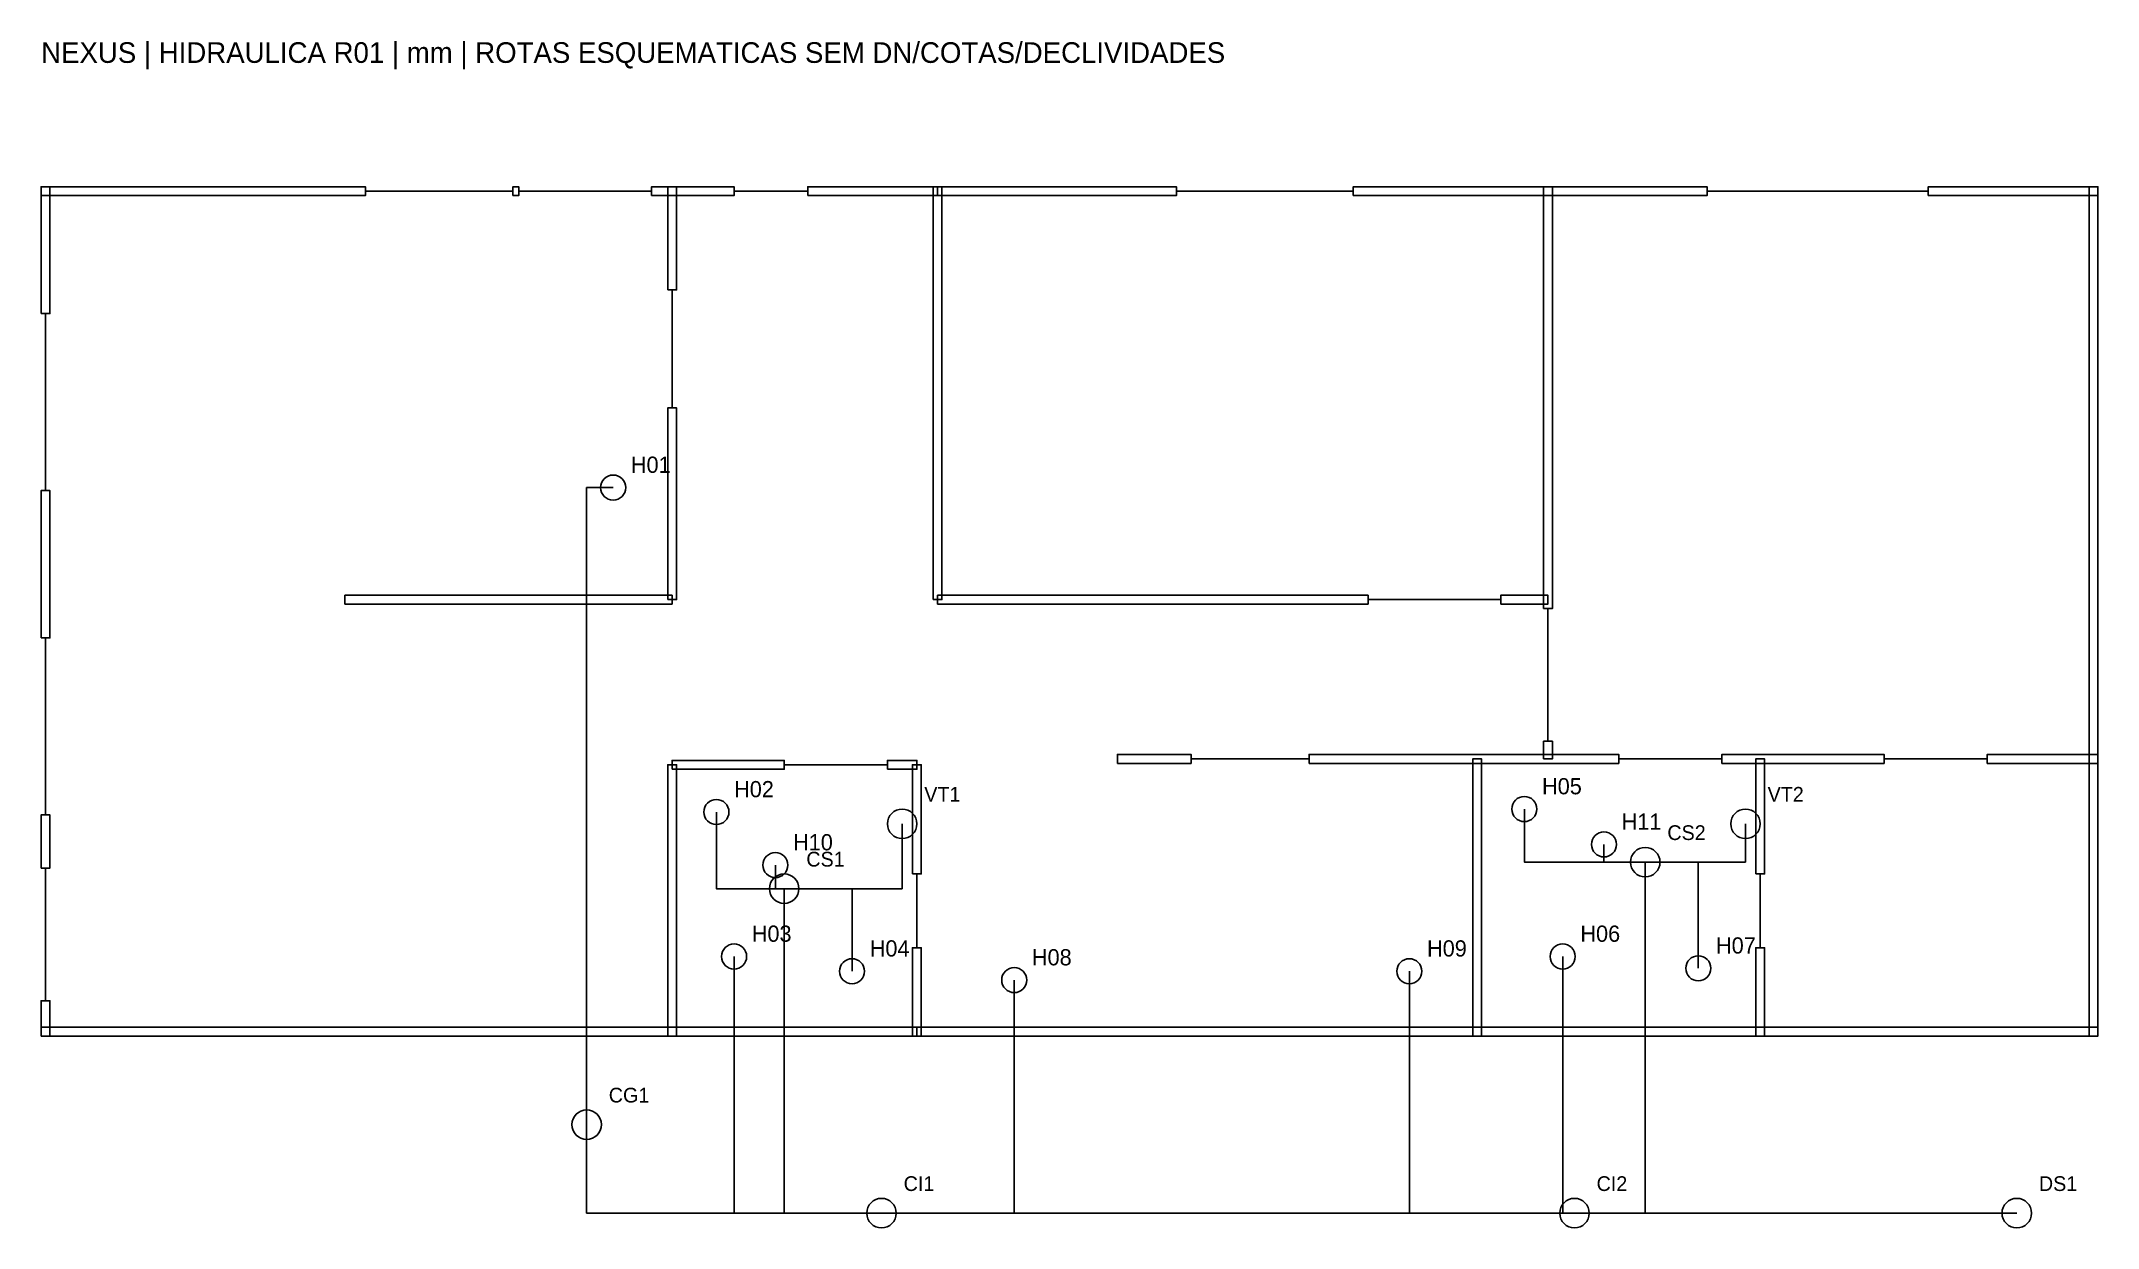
# Model space of a CAD drawing. Header units: millimetres. Extents: x 0 to 13950, y -1300 to 6747.
import ezdxf

# ---------------------------------------------------------------- set-up
doc = ezdxf.new("R2010")
doc.units = ezdxf.units.MM
for name, color, linetype in [('ABERTURAS', 9, 'Continuous'), ('ES', 30, 'Continuous'), ('NOTAS', 7, 'Continuous'), ('PAREDES', 8, 'Continuous'), ('PONTOS', 7, 'Continuous'), ('VE', 6, 'Continuous')]:
    doc.layers.add(name, color=color, linetype=linetype)

msp = doc.modelspace()

# ---------------------------------------------------------------- linework, layer by layer
at = {"layer": 'ABERTURAS'}
for p, q in [((2200, 5730), (3200, 5730)), ((3240, 5730), (4140, 5730)), ((4700, 5730), (5200, 5730)), ((7700, 5730), (8900, 5730)), ((11300, 5730), (12800, 5730)), ((4280, 4260), (4280, 5060)), ((30, 3700), (30, 4900)), ((9000, 2960), (9900, 2960)), ((10220, 2000), (10220, 2900)), ((30, 1500), (30, 2700)), ((5040, 1840), (5740, 1840)), ((7800, 1880), (8600, 1880)), ((10700, 1880), (11400, 1880)), ((12500, 1880), (13200, 1880)), ((30, 240), (30, 1140)), ((5940, 600), (5940, 1100)), ((11660, 600), (11660, 1100))]:
    msp.add_line(p, q, dxfattribs=at)
at = {"layer": 'ES'}
for points in [[(3880, 3720), (3700, 3720), (3700, -600)], [(10060, 1540), (10060, 1180), (10880, 1180)], [(4580, 1520), (4580, 1000), (5040, 1000)], [(10600, 1300), (10600, 1180), (10880, 1180)], [(4980, 1160), (4980, 1000), (5040, 1000)], [(10880, 1180), (10880, -1200), (10400, -1200)], [(11240, 460), (11240, 1180), (10880, 1180)], [(5500, 440), (5500, 1000), (5040, 1000)], [(5040, 1000), (5040, -1200), (5700, -1200)], [(4700, 540), (4700, -1200), (5700, -1200)], [(9280, 440), (9280, -1200), (10400, -1200)], [(10320, 540), (10320, -1200), (10400, -1200)], [(6600, 380), (6600, -1200), (10400, -1200)], [(3700, -600), (3700, -1200), (5700, -1200)], [(5700, -1200), (10400, -1200)], [(10400, -1200), (13400, -1200)]]:
    msp.add_lwpolyline(points, dxfattribs=at)
at = {"layer": 'PAREDES'}
for points in [[(0, 4900), (60, 4900), (60, 5760), (0, 5760)], [(0, 5700), (2200, 5700), (2200, 5760), (0, 5760)], [(3200, 5700), (3240, 5700), (3240, 5760), (3200, 5760)], [(4140, 5700), (4700, 5700), (4700, 5760), (4140, 5760)], [(4250, 5060), (4310, 5060), (4310, 5760), (4250, 5760)], [(5200, 5700), (6080, 5700), (6080, 5760), (5200, 5760)], [(6050, 2960), (6110, 2960), (6110, 5760), (6050, 5760)], [(6080, 5700), (7700, 5700), (7700, 5760), (6080, 5760)], [(8900, 5700), (11300, 5700), (11300, 5760), (8900, 5760)], [(10190, 2900), (10250, 2900), (10250, 5760), (10190, 5760)], [(12800, 5700), (13950, 5700), (13950, 5760), (12800, 5760)], [(13890, 0), (13950, 0), (13950, 5760), (13890, 5760)], [(4250, 2960), (4310, 2960), (4310, 4260), (4250, 4260)], [(0, 2700), (60, 2700), (60, 3700), (0, 3700)], [(2060, 2930), (4280, 2930), (4280, 2990), (2060, 2990)], [(6080, 2930), (9000, 2930), (9000, 2990), (6080, 2990)], [(9900, 2930), (10220, 2930), (10220, 2990), (9900, 2990)], [(10190, 1880), (10250, 1880), (10250, 2000), (10190, 2000)], [(4250, 0), (4310, 0), (4310, 1840), (4250, 1840)], [(4280, 1810), (5040, 1810), (5040, 1870), (4280, 1870)], [(5740, 1810), (5940, 1810), (5940, 1870), (5740, 1870)], [(5910, 1100), (5970, 1100), (5970, 1840), (5910, 1840)], [(7300, 1850), (7800, 1850), (7800, 1910), (7300, 1910)], [(8600, 1850), (10700, 1850), (10700, 1910), (8600, 1910)], [(9710, 0), (9770, 0), (9770, 1880), (9710, 1880)], [(11400, 1850), (12500, 1850), (12500, 1910), (11400, 1910)], [(11630, 1100), (11690, 1100), (11690, 1880), (11630, 1880)], [(13200, 1850), (13950, 1850), (13950, 1910), (13200, 1910)], [(0, 1140), (60, 1140), (60, 1500), (0, 1500)], [(5910, 0), (5970, 0), (5970, 600), (5910, 600)], [(11630, 0), (11690, 0), (11690, 600), (11630, 600)], [(0, 0), (60, 0), (60, 240), (0, 240)], [(0, 0), (5940, 0), (5940, 60), (0, 60)], [(5940, 0), (13950, 0), (13950, 60), (5940, 60)]]:
    msp.add_lwpolyline(points, close=True, dxfattribs=at)
at = {"layer": 'PONTOS'}
for centre, radius in [((3880, 3720), 85), ((4580, 1520), 85), ((5840, 1440), 100), ((10060, 1540), 85), ((11560, 1440), 100), ((10600, 1300), 85), ((10880, 1180), 100), ((4980, 1160), 85), ((5040, 1000), 100), ((4700, 540), 85), ((10320, 540), 85), ((5500, 440), 85), ((6600, 380), 85), ((9280, 440), 85), ((11240, 460), 85), ((3700, -600), 100), ((5700, -1200), 100), ((10400, -1200), 100), ((13400, -1200), 100)]:
    msp.add_circle(centre, radius, dxfattribs=at)
at = {"layer": 'VE'}
for points in [[(5040, 1000), (5840, 1000), (5840, 1440)], [(10880, 1180), (11560, 1180), (11560, 1440)]]:
    msp.add_lwpolyline(points, dxfattribs=at)

# ---------------------------------------------------------------- texts
at = {"layer": 'NOTAS'}
msp.add_text('NEXUS | HIDRAULICA R01 | mm | ROTAS ESQUEMATICAS SEM DN/COTAS/DECLIVIDADES', height=140, dxfattribs=at).set_placement((0, 6600))
at = {"layer": 'PONTOS'}
for s, height, p in [('H01', 110, (4000, 3820)), ('H02', 110, (4700, 1620)), ('VT1', 100, (5990, 1590)), ('H05', 110, (10180, 1640)), ('VT2', 100, (11710, 1590)), ('H11', 110, (10720, 1400)), ('CS2', 100, (11030, 1330)), ('H10', 110, (5100, 1260)), ('CS1', 100, (5190, 1150)), ('H03', 110, (4820, 640)), ('H06', 110, (10440, 640)), ('H04', 110, (5620, 540)), ('H08', 110, (6720, 480)), ('H09', 110, (9400, 540)), ('H07', 110, (11360, 560)), ('CG1', 100, (3850, -450)), ('CI1', 100, (5850, -1050)), ('CI2', 100, (10550, -1050)), ('DS1', 100, (13550, -1050))]:
    msp.add_text(s, height=height, dxfattribs=at).set_placement(p)

doc.saveas('drawing.dxf')
